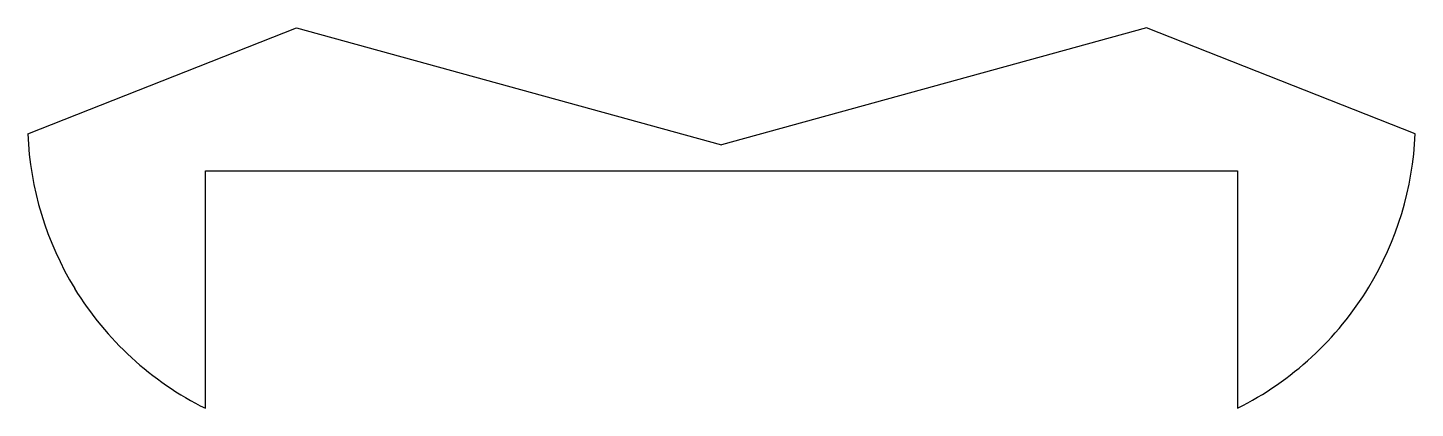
# Model space of a CAD drawing. Header units: millimetres. Extents: x 13 to 56.1, y 9.6 to 21.4.
import ezdxf

# ---------------------------------------------------------------- set-up
doc = ezdxf.new("R2010")
doc.units = ezdxf.units.MM
doc.layers.add('Corte exterior', color=1, linetype='Continuous', true_color=0xff0000)
doc.layers.add('grabado linea medio', color=3, linetype='Continuous', true_color=0x00ff00)

msp = doc.modelspace()

# ---------------------------------------------------------------- linework, layer by layer
at = {"layer": 'Corte exterior'}
for p, q in [((18.547, 9.563), (18.549, 16.929)), ((18.549, 16.929), (35.049, 16.929)), ((35.049, 16.929), (50.549, 16.929)), ((50.549, 16.929), (50.549, 9.564))]:
    msp.add_line(p, q, dxfattribs=at)
for centre, radius, start, end in [((23.14, 18.517), 10.109, 182.4926, 211.2165), ((46.054, 18.508), 10.009, 328.7721, 357.5387)]:
    msp.add_arc(centre, radius, start, end, dxfattribs=at)
at = {"layer": 'grabado linea medio'}
for points in [[(13.04, 18.077), (21.373, 21.376), (34.549, 17.736)], [(56.055, 18.078), (47.725, 21.375), (34.549, 17.736)]]:
    msp.add_lwpolyline(points, dxfattribs=at)
for centre, radius, start, end in [((22.979, 18.466), 9.946, 211.4463, 243.5338), ((46.054, 18.508), 10.009, 296.6846, 328.7721)]:
    msp.add_arc(centre, radius, start, end, dxfattribs=at)

doc.saveas('drawing.dxf')
